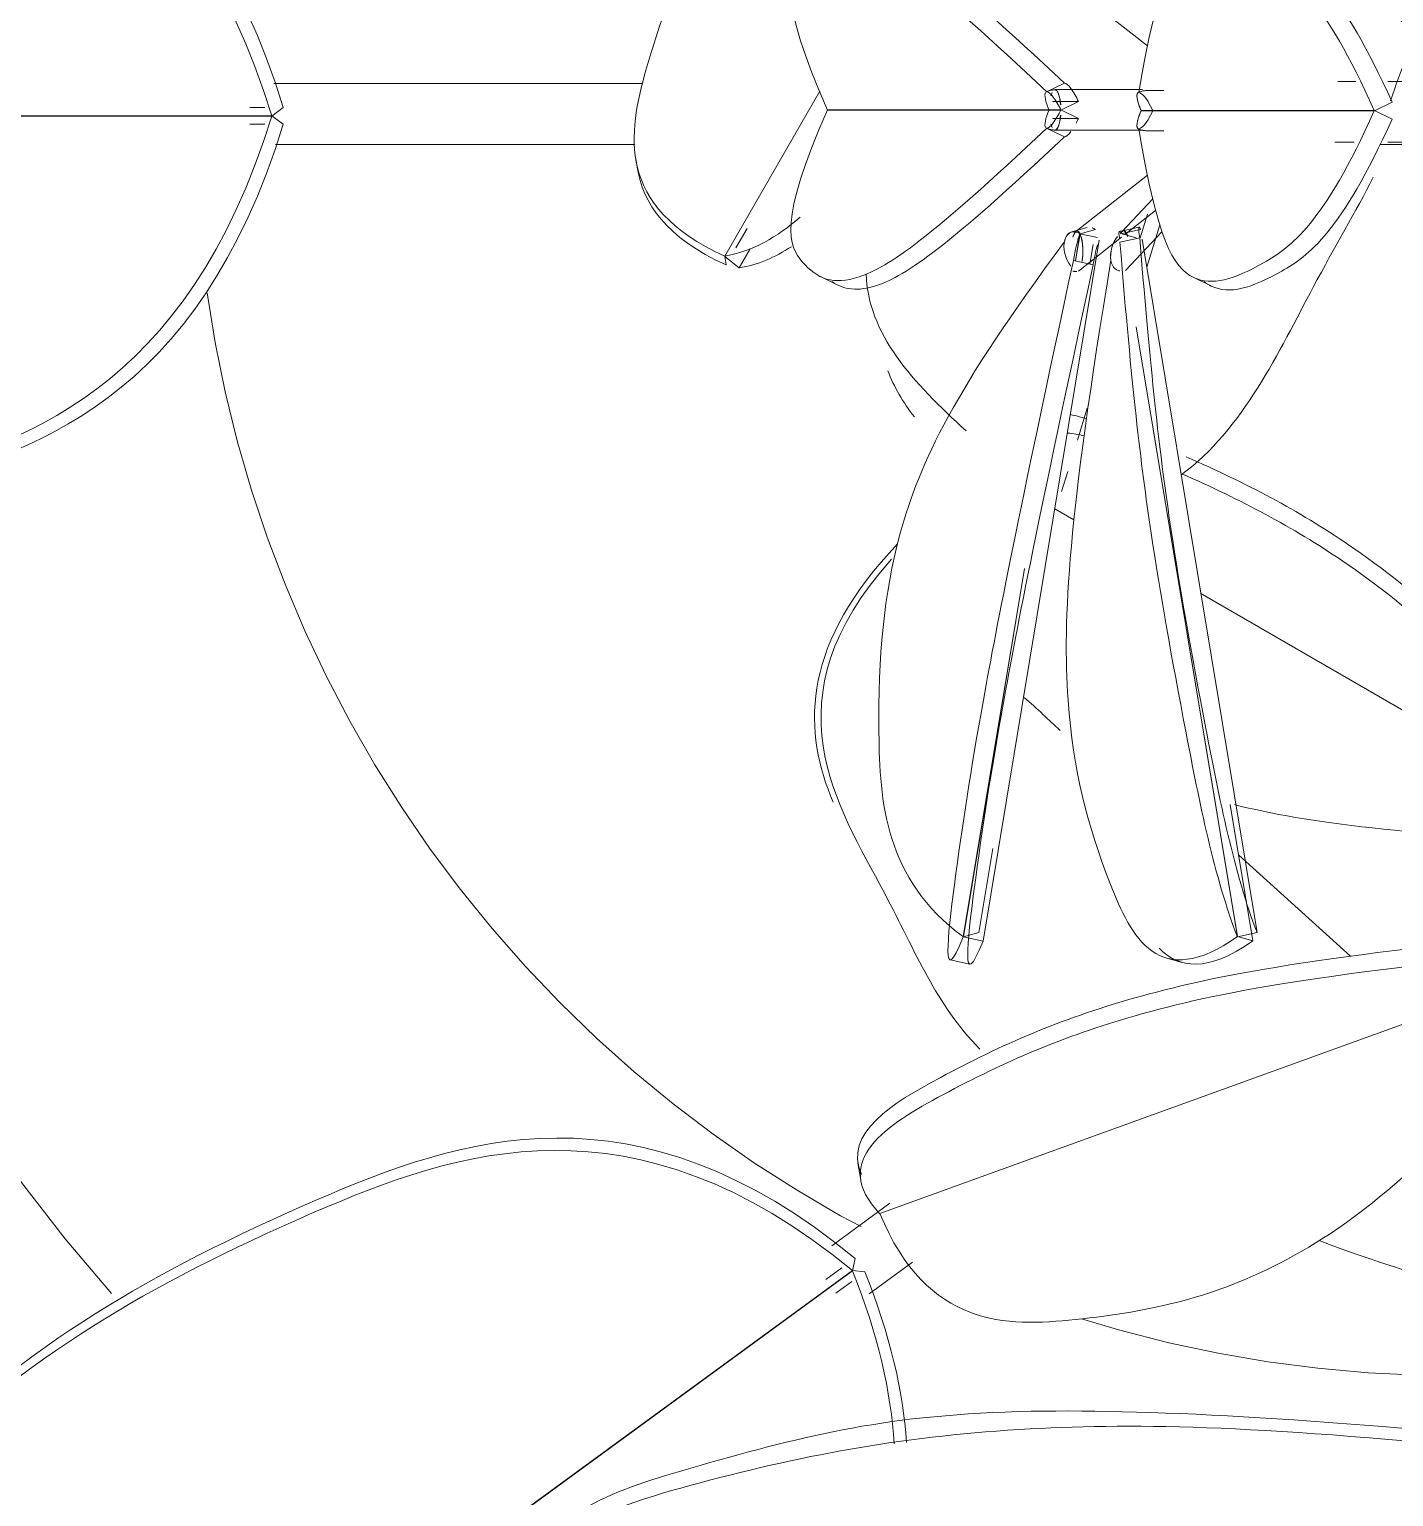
# Model space of a CAD drawing. Header units: inches. Extents: x -956 to 1409, y -1111 to 895.
# Drawn here: x -545.494 to -541.292, y -728 to -723.481 of the extents above; entities that cross this region are included whole.
import ezdxf

# ---------------------------------------------------------------- set-up
doc = ezdxf.new("R2010")
doc.units = ezdxf.units.IN
doc.header["$MEASUREMENT"] = 0
doc.layers.add('L-PLNT', color=71, linetype='Continuous', lineweight=9)

# ---------------------------------------------------------------- blocks, each defined once
blk = doc.blocks.new('Plant-Potted 2 - Plant-Potted 2-4433547-8TH FLOOR TELECOM UNDERFLOOR ROUTING PLAN')
at = {"layer": 'L-PLNT', "color": 53}
for p, q in [((-1.1686, 0.3857), (-0.9479, 0.2122)), ((-1.2571, 0.0712), (-1.2039, 0.0971)), ((-0.362, 0.1027), (-0.3068, 0.1027)), ((-2.25, -0.4356), (-1.9573, 0.0722)), ((-0.9629, 0.0772), (-1.2327, 0.0772)), ((-0.8973, 0.075), (-0.9494, 0.075)), ((-3.6664, 0.0221), (-3.7125, 0.0221)), ((-3.6446, -0.0043), (-3.6095, 0.0221)), ((-1.2149, 0.0153), (-1.9332, 0.0153)), ((-1.9332, 0.0141), (-1.2149, 0.0141)), ((-1.2508, 0.0153), (-1.2149, 0.0153)), ((-1.2149, 0.0141), (-1.2508, 0.0141)), ((-1.1606, 0.0405), (-1.2402, 0.0405)), ((-1.2149, 0.0141), (-1.1606, 0.0405)), ((-1.1606, -0.0112), (-1.2149, 0.0153)), ((-0.2489, 0.0131), (-0.9673, 0.0131)), ((-0.9673, 0.0131), (-0.9314, 0.0131)), ((-0.9673, 0.012), (-0.2489, 0.012)), ((-0.9314, 0.012), (-0.9673, 0.012)), ((-0.2489, 0.012), (-0.1947, 0.0384)), ((-0.1947, -0.0133), (-0.2489, 0.0131)), ((-3.6446, -0.0031), (-8.3527, -0.0031)), ((-8.3527, -0.0043), (-3.6446, -0.0043)), ((-3.7125, -0.0295), (-3.6664, -0.0295)), ((-3.6095, -0.0295), (-3.6446, -0.0031)), ((-1.2039, -0.0678), (-1.2571, -0.0419)), ((-1.2402, -0.0112), (-1.1606, -0.0112)), ((-1.2327, -0.0478), (-0.9631, -0.0478)), ((-0.9494, -0.05), (-0.8973, -0.05)), ((-0.3709, -0.0848), (-0.3113, -0.0848)), ((-2.5242, -0.1348), (-2.5199, -0.1619)), ((-0.2323, -0.0917), (-0.1119, -0.0917)), ((-0.9481, -0.186), (-1.1688, -0.3595)), ((-0.9318, -0.2593), (-1.0266, -0.3601)), ((-1.018, -0.3691), (-0.9231, -0.2945)), ((-0.9703, -0.3789), (-0.9477, -0.3061)), ((-2.1809, -0.3503), (-2.2153, -0.4101)), ((-1.1338, -0.3475), (-1.1814, -0.3607)), ((-1.1558, -0.3669), (-1.1081, -0.3536)), ((-0.9739, -0.3461), (-1.0347, -0.3593)), ((-0.9696, -0.3531), (-1.0305, -0.3663)), ((-1.0161, -0.4797), (-0.904, -0.3604)), ((-0.9098, -0.3392), (-0.9503, -0.4696)), ((-1.4544, -2.5445), (-1.0964, -0.3862)), ((-1.1561, -0.3663), (-1.17, -0.4501)), ((-1.17, -0.4501), (-1.1561, -0.3663)), ((-1.1696, -0.4502), (-1.1558, -0.3669)), ((-1.1558, -0.3669), (-1.1696, -0.4502)), ((-1.1609, -0.4814), (-1.0283, -0.3772)), ((-1.1017, -0.3781), (-1.1561, -0.3663)), ((-1.1157, -0.3993), (-1.1257, -0.4597)), ((-0.9719, -0.3789), (-1.0327, -0.3921)), ((-1.0302, -0.3657), (-0.9825, -0.3789)), ((-0.6105, -2.5181), (-0.9647, -0.383)), ((-2.2457, -0.4627), (-2.25, -0.4356)), ((-2.25, -0.4361), (-2.2059, -0.4717)), ((-2.2059, -0.4717), (-2.1719, -0.4127)), ((-1.1154, -0.4619), (-1.1763, -0.4487)), ((-1.9555, -0.4984), (-1.9013, -0.5248)), ((-0.8072, -0.5007), (-0.753, -0.5271)), ((-0.9828, -0.6536), (-0.6713, -2.5313)), ((-0.671, -2.5307), (-0.9824, -0.6535)), ((-1.1639, -1.0023), (-1.1333, -0.9037)), ((-1.213, -1.1603), (-1.1937, -1.0982)), ((-1.1746, -1.2479), (-1.2336, -1.2137)), ((-1.3271, -1.3972), (-1.5152, -2.5313)), ((-1.515, -2.5319), (-1.3267, -1.3973)), ((0.5048, -2.2197), (-0.7837, -1.4741)), ((-1.924, -2.0973), (-1.9163, -2.1167)), ((-0.6929, -2.1243), (-0.6233, -2.5439)), ((-1.4243, -2.2598), (-1.4673, -2.5187)), ((-0.3225, -2.5915), (-0.6671, -2.2801)), ((-1.4673, -2.5187), (-1.515, -2.5319)), ((-0.671, -2.5313), (-0.6105, -2.5181)), ((0.4736, -2.5709), (-1.7724, -3.3834)), ((-1.5152, -2.5313), (-1.4544, -2.5445)), ((-0.6233, -2.5439), (-0.671, -2.5307)), ((-1.5558, -2.603), (-1.495, -2.6162)), ((-0.8884, -2.5971), (-0.8407, -2.6104)), ((-1.8396, -3.2286), (-1.831, -3.2815)), ((-1.92, -3.4828), (-1.741, -3.3521)), ((-1.856, -3.5599), (-1.8485, -3.5218)), ((-1.8567, -3.559), (-6.0411, -6.615)), ((-6.0405, -6.616), (-1.856, -3.5599)), ((-1.8893, -3.5515), (-1.9381, -3.5872)), ((-1.8181, -3.5635), (-1.8567, -3.559)), ((-1.8051, -3.6311), (-1.6713, -3.5334)), ((-1.9076, -3.6289), (-1.8588, -3.5932))]:
    blk.add_line(p, q, dxfattribs=at)
at = {"layer": 'L-PLNT', "color": 53, "flags": 128}
for points in [[(-3.6382, 0.0958), (-3.4662, 0.0958), (-2.5031, 0.0958)], [(-0.2083, 0.1027), (-0.1414, 0.1027), (-0.0973, 0.1027), (-0.0727, 0.1027), (-0.0618, 0.1027), (-0.0591, 0.1027), (-0.0612, 0.1027), (-0.0661, 0.1027), (-0.0725, 0.1027), (-0.0794, 0.1027), (-0.0856, 0.1027), (-0.09, 0.1027), (-0.0913, 0.1027), (-0.0881, 0.1027), (-0.0785, 0.1027), (-0.0601, 0.1027), (-0.0301, 0.1027), (0.0148, 0.1027), (0.0285, 0.1027)], [(-1.2328, 0.0766), (-1.2354, 0.0765), (-1.238, 0.0764), (-1.2406, 0.0761), (-1.2432, 0.0757), (-1.2457, 0.0752), (-1.2483, 0.0746), (-1.2508, 0.074), (-1.2532, 0.0732), (-1.2557, 0.0723), (-1.258, 0.0713), (-1.2602, 0.0703)], [(-0.9493, 0.0745), (-0.9519, 0.0744), (-0.9545, 0.0742), (-0.9571, 0.074), (-0.9597, 0.0736), (-0.9623, 0.0731), (-0.9648, 0.0725), (-0.9673, 0.0718), (-0.9698, 0.071), (-0.9722, 0.0701), (-0.9746, 0.0691), (-0.9767, 0.0681)], [(-1.2602, -0.0409), (-1.2578, -0.042), (-1.2554, -0.043), (-1.253, -0.0439), (-1.2506, -0.0447), (-1.248, -0.0454), (-1.2455, -0.0459), (-1.243, -0.0464), (-1.2404, -0.0468), (-1.2378, -0.047), (-1.2352, -0.0472), (-1.2328, -0.0472)], [(-0.9767, -0.0431), (-0.9743, -0.0442), (-0.972, -0.0451), (-0.9695, -0.046), (-0.9671, -0.0468), (-0.9646, -0.0475), (-0.962, -0.0481), (-0.9595, -0.0486), (-0.9569, -0.0489), (-0.9543, -0.0492), (-0.9517, -0.0493), (-0.9493, -0.0494)], [(-0.2083, -0.0848), (-0.1414, -0.0848), (-0.0973, -0.0848), (-0.0727, -0.0848), (-0.0618, -0.0848), (-0.0591, -0.0848), (-0.0612, -0.0848), (-0.0661, -0.0848), (-0.0725, -0.0848), (-0.0794, -0.0848), (-0.0856, -0.0848), (-0.09, -0.0848), (-0.0913, -0.0848), (-0.0881, -0.0848), (-0.0785, -0.0848), (-0.0601, -0.0848), (-0.0301, -0.0848), (0.0148, -0.0848), (0.0285, -0.0848)], [(-3.6338, -0.0917), (-3.4662, -0.0917), (-2.5267, -0.0917)], [(-1.1814, -0.3607), (-1.1796, -0.3603), (-1.1779, -0.3599), (-1.1762, -0.3595), (-1.1746, -0.3593), (-1.1731, -0.359), (-1.1716, -0.3588), (-1.1701, -0.3587), (-1.1687, -0.3586), (-1.1673, -0.3585), (-1.166, -0.3585), (-1.1648, -0.3585)], [(-1.0215, -0.3579), (-1.0228, -0.3579), (-1.024, -0.3579), (-1.0253, -0.358), (-1.0265, -0.3581), (-1.0277, -0.3582), (-1.0289, -0.3583), (-1.0301, -0.3585), (-1.0313, -0.3587), (-1.0325, -0.3589), (-1.0337, -0.3591), (-1.0347, -0.3593)], [(-1.1651, -0.4829), (-1.1663, -0.4829), (-1.1676, -0.4828), (-1.1689, -0.4828), (-1.1701, -0.4827), (-1.1713, -0.4826), (-1.1725, -0.4825), (-1.1737, -0.4823), (-1.1749, -0.4821), (-1.1761, -0.4819), (-1.1772, -0.4817), (-1.1783, -0.4815)], [(-1.0379, -0.48), (-1.0361, -0.4805), (-1.0343, -0.4809)], [(-1.83, -3.4242), (-1.893, -3.3906), (-2.0271, -3.3122), (-2.1579, -3.2285), (-2.2853, -3.1396), (-2.409, -3.0457), (-2.5289, -2.9469), (-2.6447, -2.8435), (-2.7563, -2.7354), (-2.8635, -2.623), (-2.9661, -2.5064), (-3.064, -2.3858), (-3.1569, -2.2614), (-3.2448, -2.1333), (-3.3275, -2.0018), (-3.4049, -1.8672), (-3.4769, -1.7295), (-3.5432, -1.5891), (-3.604, -1.4461), (-3.6589, -1.3009), (-3.708, -1.1535), (-3.7512, -1.0043), (-3.7883, -0.8535), (-3.8194, -0.7013), (-3.8444, -0.548)], [(-5.366, -1.2258), (-5.3475, -1.3086), (-5.2909, -1.5214), (-5.2258, -1.7318), (-5.1524, -1.9394), (-5.0707, -2.1439), (-4.981, -2.3449), (-4.8832, -2.5422), (-4.7776, -2.7355), (-4.6644, -2.9244), (-4.5437, -3.1085), (-4.4158, -3.2878), (-4.2808, -3.4617), (-4.1389, -3.6301)], [(0.1972, -3.8783), (0.0419, -3.883), (-0.1134, -3.8816), (-0.2685, -3.874), (-0.4232, -3.8601), (-0.5773, -3.8401), (-0.7304, -3.814), (-0.8823, -3.7817), (-1.0328, -3.7434), (-1.1515, -3.7081)]]:
    blk.add_lwpolyline(points, dxfattribs=at)
at = {"layer": 'L-PLNT', "color": 53}
for centre, major_axis, ratio, start_param, end_param in [((-1.1786, 0.0405), (-0.0274, 0.0562), 0.260414, 4.586282, 6.157079), ((-1.2328, 0.0141), (-0.0274, 0.0562), 0.260414, 0.135693, 1.44469), ((-1.2328, 0.0141), (-0.0274, 0.0562), 0.260414, 4.586282, 6.157079), ((-1.2328, 0.0141), (-0.0274, 0.0562), 0.260414, 4.586282, 6.157079), ((-1.2328, 0.0141), (0, 0.0625), 0.287336, 0.523599, 0.785398), ((-1.2327, 0.0147), (0, 0.0625), 0.287336, 0.523599, 0.785398), ((-1.2328, 0.0141), (0, 0.0625), 0.287336, 4.974188, 6.283185), ((-1.2327, 0.0147), (0, 0.0625), 0.287336, 4.974188, 6.283185), ((-0.9493, 0.012), (-0.0274, 0.0562), 0.260414, 6.157079, 7.727875), ((-0.9493, 0.012), (-0.0274, 0.0562), 0.260414, 4.586282, 7.727875), ((-1.2328, 0.0153), (0.0274, 0.0562), 0.260414, 1.696903, 3.0059), ((-1.2328, 0.0153), (0.0274, 0.0562), 0.260414, 3.267699, 4.838496), ((-1.2328, 0.0153), (0.0274, 0.0562), 0.260414, 3.267699, 4.838496), ((-0.9493, 0.0131), (0.0274, 0.0562), 0.260414, 1.696903, 3.267699), ((-0.9493, 0.0131), (0.0274, 0.0562), 0.260414, 1.696903, 4.838496), ((-1.2328, 0.0153), (0, 0.0625), 0.287336, 2.356194, 2.617994), ((-1.2327, 0.0147), (0, 0.0625), 0.287336, 2.356194, 2.617994), ((-1.2328, 0.0153), (0, 0.0625), 0.287336, 3.141593, 4.45059), ((-1.2327, 0.0147), (0, 0.0625), 0.287336, 3.141593, 4.45059), ((-1.1786, -0.0112), (0.0274, 0.0562), 0.260414, 4.576696, 4.838496), ((-1.1786, -0.0112), (0.0274, 0.0562), 0.260414, 3.267699, 4.053098), ((-1.1648, -0.421), (-0.0167, 0.0602), 0.610978, 5.63347, 8.513263), ((-1.1648, -0.421), (-0.0167, 0.0602), 0.610978, 5.63347, 7.204266), ((-1.1649, -0.4205), (0, 0.0625), 0.287336, 4.18879, 7.068583), ((-1.1648, -0.421), (0, 0.0625), 0.287336, 5.759587, 7.068583), ((-1.1171, -0.4078), (-0.0167, 0.0602), 0.610978, 5.63347, 5.895269), ((-1.0215, -0.4204), (-0.0133, 0.0611), 0.09015, 5.781535, 7.090532), ((-1.0215, -0.4204), (-0.0133, 0.0611), 0.09015, 5.781535, 7.090532), ((-1.0215, -0.4204), (0, 0.0625), 0.287336, 5.497787, 6.806784), ((-1.0214, -0.4199), (0, 0.0625), 0.287336, 5.497787, 6.806784), ((-0.9607, -0.4072), (-0.0133, 0.0611), 0.09015, 5.781535, 7.352332), ((-1.1651, -0.4204), (0.0133, 0.0611), 0.09015, 0.50165, 2.072446), ((-1.1651, -0.4204), (0.0133, 0.0611), 0.09015, 0.50165, 2.072446), ((-1.1651, -0.4204), (0, 0.0625), 0.287336, 4.18879, 5.759587), ((-1.1042, -0.4336), (0.0133, 0.0611), 0.09015, 1.025249, 2.072446), ((-1.0212, -0.4198), (0.0167, 0.0602), 0.610978, 0.911515, 2.220512), ((-1.0212, -0.4198), (0.0167, 0.0602), 0.610978, 0.911515, 3.26771)]:
    blk.add_ellipse(centre, major_axis=major_axis, ratio=ratio, start_param=start_param, end_param=end_param, dxfattribs=at)
for points, knots in [([(-0.7241, 1.6528), (-0.7477, 1.1342), (-0.6641, 0.7508), (-0.338, 0.4276), (0.0397, 0.1949), (0.3873, 0.3168)], [0, 0, 0, 0, 0.0450854, 0.0843321, 0.1185958, 0.1185958, 0.1185958, 0.1185958]), ([(-3.645, -0.003), (-3.9068, 0.8461), (-5.0029, 1.2065), (-6.2218, 1.3291), (-7.2028, 0.8971), (-8.32, 0.0524)], [0.0000175, 0.0000175, 0.0000175, 0.0000175, 0.0342637, 0.0735104, 0.1185958, 0.1185958, 0.1185958, 0.1185958]), ([(-7.6298, 0.5507), (-6.9393, 1.0176), (-6.0851, 1.3453), (-4.9677, 1.2329), (-3.8712, 0.8723), (-3.6095, 0.0221)], [-0.1087128, -0.1087128, -0.1087128, -0.1087128, -0.0735104, -0.0342637, 0, 0, 0, 0]), ([(-1.6941, 1.199), (-1.975, 0.9897), (-2.2954, 0.6656), (-2.4981, 0.2048), (-2.5885, -0.2814), (-2.25, -0.4356)], [0.0148245, 0.0148245, 0.0148245, 0.0148245, 0.0450854, 0.0843321, 0.1185958, 0.1185958, 0.1185958, 0.1185958]), ([(0.3911, 0.2688), (0.0435, 0.147), (-0.3341, 0.3796), (-0.5765, 0.6199), (-0.6641, 0.8293), (-0.6826, 0.9)], [-0.11859579, -0.11859579, -0.11859579, -0.11859579, -0.08433211, -0.04508537, -0.03046466, -0.03046466, -0.03046466, -0.03046466]), ([(-1.2581, 0.0707), (-1.615, 0.4078), (-1.8578, 0.5773), (-2.0092, 0.5184), (-2.0884, 0.3633), (-1.9332, 0.0141)], [0, 0, 0, 0, 0.0450854, 0.0843321, 0.1185958, 0.1185958, 0.1185958, 0.1185958]), ([(-1.92, 0.5431), (-1.8832, 0.5689), (-1.7742, 0.5832), (-1.5607, 0.4342), (-1.2039, 0.0971)], [-0.07412237, -0.07412237, -0.07412237, -0.07412237, -0.04508537, 0, 0, 0, 0]), ([(-0.2495, 0.0133), (-0.4059, 0.3613), (-0.6235, 0.5163), (-0.8274, 0.5751), (-0.9188, 0.4057), (-0.9746, 0.0686)], [0.0000426, 0.0000426, 0.0000426, 0.0000426, 0.0342637, 0.0735104, 0.1185958, 0.1185958, 0.1185958, 0.1185958]), ([(-0.7746, 0.5386), (-0.7671, 0.5445), (-0.7051, 0.5819), (-0.5692, 0.5427), (-0.3514, 0.3876), (-0.1947, 0.0384)], [-0.07906386, -0.07906386, -0.07906386, -0.07906386, -0.07351042, -0.03426369, 0, 0, 0, 0]), ([(-1.9332, 0.0153), (-2.0884, -0.3339), (-2.0092, -0.4891), (-1.8578, -0.5479), (-1.615, -0.3785), (-1.2581, -0.0414)], [0, 0, 0, 0, 0.0342637, 0.0735104, 0.1185958, 0.1185958, 0.1185958, 0.1185958]), ([(-0.9746, -0.0435), (-0.9188, -0.3806), (-0.8274, -0.5501), (-0.6235, -0.4912), (-0.4059, -0.3363), (-0.2495, 0.0118)], [0, 0, 0, 0, 0.0450854, 0.0843321, 0.1185532, 0.1185532, 0.1185532, 0.1185532]), ([(-8.32, -0.0597), (-7.2028, -0.9044), (-6.2218, -1.3365), (-5.0029, -1.2138), (-3.9068, -0.8535), (-3.645, -0.0044)], [0, 0, 0, 0, 0.0450854, 0.0843321, 0.1185783, 0.1185783, 0.1185783, 0.1185783]), ([(-3.6095, -0.0295), (-3.8712, -0.8797), (-4.9677, -1.2402), (-6.0851, -1.3527), (-6.9393, -1.025), (-7.6298, -0.5581)], [-0.1185958, -0.1185958, -0.1185958, -0.1185958, -0.0843321, -0.0450854, -0.009883, -0.009883, -0.009883, -0.009883]), ([(-0.1947, -0.0133), (-0.3514, -0.3625), (-0.5692, -0.5176), (-0.7051, -0.5569), (-0.7671, -0.5195), (-0.7746, -0.5136)], [-0.11859579, -0.11859579, -0.11859579, -0.11859579, -0.08433211, -0.04508537, -0.03953193, -0.03953193, -0.03953193, -0.03953193]), ([(-1.2039, -0.0678), (-1.5607, -0.4049), (-1.7742, -0.5538), (-1.8832, -0.5395), (-1.92, -0.5137)], [-0.11859579, -0.11859579, -0.11859579, -0.11859579, -0.07351042, -0.04447342, -0.04447342, -0.04447342, -0.04447342]), ([(-0.8429, -1.1076), (-0.6556, -0.9722), (-0.4691, -0.5686), (-0.3073, -0.3), (-0.2527, -0.1923)], [-0.10710925, -0.10710925, -0.10710925, -0.10710925, -0.08433211, -0.06972239, -0.06972239, -0.06972239, -0.06972239]), ([(-1.2042, -0.3927), (-1.5418, -0.846), (-1.7432, -1.265), (-1.7911, -1.83), (-1.7574, -2.3551), (-1.515, -2.5319)], [0, 0, 0, 0, 0.0450854, 0.0843321, 0.1185958, 0.1185958, 0.1185958, 0.1185958]), ([(-0.6713, -2.5313), (-0.7407, -2.3545), (-0.8457, -1.8295), (-0.9462, -1.2644), (-0.9962, -0.8455), (-1.0327, -0.3921)], [0, 0, 0, 0, 0.0342637, 0.0735104, 0.1185958, 0.1185958, 0.1185958, 0.1185958]), ([(-0.9719, -0.3789), (-0.9354, -0.8322), (-0.8853, -1.2512), (-0.7848, -1.8162), (-0.6799, -2.3413), (-0.6105, -2.5181)], [-0.1185958, -0.1185958, -0.1185958, -0.1185958, -0.0735104, -0.0342637, 0, 0, 0, 0]), ([(-1.5152, -2.5313), (-1.5839, -2.7037), (-1.5404, -2.3338), (-1.4632, -1.8276), (-1.3461, -1.2392), (-1.1763, -0.4487)], [0, 0, 0, 0, 0.0342637, 0.0735104, 0.1185958, 0.1185958, 0.1185958, 0.1185958]), ([(-1.0606, -0.4481), (-1.1918, -1.2386), (-1.2261, -1.827), (-1.0964, -2.3332), (-0.9142, -2.7031), (-0.671, -2.5307)], [0, 0, 0, 0, 0.0450854, 0.0843321, 0.1185958, 0.1185958, 0.1185958, 0.1185958]), ([(-1.1154, -0.4619), (-1.2853, -1.2524), (-1.4024, -1.8408), (-1.4796, -2.347), (-1.5231, -2.7169), (-1.4544, -2.5445)], [-0.1185958, -0.1185958, -0.1185958, -0.1185958, -0.0735104, -0.0342637, 0, 0, 0, 0]), ([(-0.8284, -1.0535), (-0.6407, -1.136), (-0.2785, -1.3271), (0.0873, -1.648), (0.5006, -2.1187)], [-0.07906386, -0.07906386, -0.07906386, -0.07906386, -0.04508537, 0, 0, 0, 0]), ([(0.4828, -2.1692), (0.0695, -1.6985), (-0.2959, -1.378), (-0.6578, -1.1869), (-0.8449, -1.1046)], [0, 0, 0, 0, 0.04508537, 0.07898946, 0.07898946, 0.07898946, 0.07898946]), ([(-1.7359, -1.3689), (-2.1259, -1.7987), (-1.7444, -2.3571), (-1.6014, -2.7371), (-1.4643, -2.8775)], [0.00076582, 0.00076582, 0.00076582, 0.00076582, 0.03426369, 0.05747474, 0.05747474, 0.05747474, 0.05747474]), ([(-1.8287, -3.2637), (-1.8864, -3.1361), (-1.5241, -2.9182), (-1.0177, -2.6994), (-0.4171, -2.5893), (0.3833, -2.5128)], [-0.1136543, -0.1136543, -0.1136543, -0.1136543, -0.0843321, -0.0450854, 0, 0, 0, 0]), ([(0.3918, -2.5657), (-0.4085, -2.6422), (-1.0091, -2.7523), (-1.5376, -2.9806), (-1.9304, -3.2208), (-1.7718, -3.3842)], [0, 0, 0, 0, 0.0450854, 0.0843321, 0.1185958, 0.1185958, 0.1185958, 0.1185958]), ([(-1.7724, -3.3834), (-1.6263, -3.7369), (-1.0982, -3.7264), (-0.5184, -3.5851), (-0.0656, -3.2241), (0.4407, -2.6487)], [0, 0, 0, 0, 0.0342637, 0.0735104, 0.1185958, 0.1185958, 0.1185958, 0.1185958]), ([(-6.0336, -6.5081), (-5.4822, -5.0594), (-4.8361, -4.0526), (-3.6886, -3.3663), (-2.5256, -2.9635), (-1.8485, -3.5218)], [-0.1185958, -0.1185958, -0.1185958, -0.1185958, -0.0735104, -0.0342637, 0, 0, 0, 0]), ([(-1.8567, -3.5594), (-2.5335, -3.0018), (-3.6962, -3.4046), (-4.8436, -4.0907), (-5.4896, -5.0976), (-6.041, -6.5462)], [0.0000119, 0.0000119, 0.0000119, 0.0000119, 0.0342637, 0.0735104, 0.1185958, 0.1185958, 0.1185958, 0.1185958]), ([(-2.8187, -4.4751), (-2.8085, -4.3003), (-2.1675, -4.1097), (-1.5207, -3.9437), (-0.3653, -4.0221), (0.3247, -4.088)], [-0.1109726, -0.1109726, -0.1109726, -0.1109726, -0.0843321, -0.0450854, -0.009883, -0.009883, -0.009883, -0.009883]), ([(0.1888, -4.1176), (-0.5789, -4.0371), (-1.4135, -4.0186), (-2.2514, -4.1704), (-2.9564, -4.4008), (-2.7656, -4.7047)], [0.0099353, 0.0099353, 0.0099353, 0.0099353, 0.0450854, 0.0843321, 0.1185958, 0.1185958, 0.1185958, 0.1185958])]:
    blk.add_open_spline(points, degree=3, knots=knots, dxfattribs=at)
for points in [[(-0.1995, 0.0433), (-0.1677, 0.1357), (-0.1359, 0.2138), (-0.1106, 0.3069)], [(-2.2457, -0.4627), (-2.431, -0.3783), (-2.5022, -0.2721), (-2.5199, -0.1619)], [(-2.2509, -0.4354), (-2.1652, -0.4215), (-2.088, -0.3763), (-2.0178, -0.3152)], [(-2.0447, -0.4063), (-2.0949, -0.4391), (-2.1485, -0.4624), (-2.2059, -0.4717)], [(-1.8144, -0.4899), (-1.8098, -0.6736), (-1.6702, -0.8261), (-1.5061, -0.9735)], [(-1.6657, -0.9306), (-1.7018, -0.8857), (-1.7283, -0.8379), (-1.7477, -0.7883)], [(-1.1855, -0.9234), (-1.1689, -0.927), (-1.1523, -0.9313), (-1.1357, -0.9361)], [(-1.1429, -0.9893), (-1.16, -0.9844), (-1.1769, -0.9816), (-1.1936, -0.9804)], [(-1.924, -2.0973), (-2.011, -1.8793), (-2.0069, -1.6253), (-1.7178, -1.3217)], [(-1.3284, -1.7942), (-1.2861, -1.8298), (-1.2522, -1.8641), (-1.2167, -1.896)], [(-0.6804, -2.1246), (-0.4564, -2.1812), (-0.1378, -2.22), (0.42, -2.2423)], [(-0.6233, -2.5439), (-0.7636, -2.6434), (-0.8513, -2.6281), (-0.9123, -2.5666)], [(-0.4188, -3.4665), (-0.2293, -3.5415), (0.062, -3.6269), (0.3724, -3.7139)], [(-1.7279, -4.0932), (-1.738, -3.9339), (-1.7776, -3.7573), (-1.8563, -3.56)], [(-1.8181, -3.5635), (-1.7404, -3.7578), (-1.7008, -3.9318), (-1.6898, -4.0892)]]:
    blk.add_open_spline(points, degree=3, dxfattribs=at)
blk = doc.blocks.new('18433_1 - AEO NY - CENTRAL_rvt-1-8TH FLOOR TELECOM UNDERFLOOR ROUTING PLAN')
at = {"color": 53, "lineweight": 9}
blk.add_blockref('Plant-Potted 2 - Plant-Potted 2-4433547-8TH FLOOR TELECOM UNDERFLOOR ROUTING PLAN', (-541.1021, -723.7443), dxfattribs=at)

msp = doc.modelspace()

# ---------------------------------------------------------------- block references
at = {"lineweight": 5}
msp.add_blockref('18433_1 - AEO NY - CENTRAL_rvt-1-8TH FLOOR TELECOM UNDERFLOOR ROUTING PLAN', (0, 0), dxfattribs=at)

doc.saveas('drawing.dxf')
